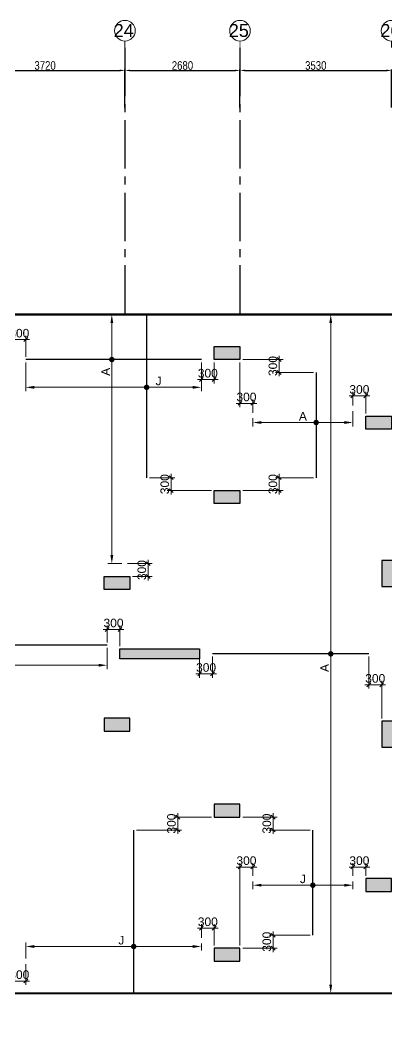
# Model space of a CAD drawing. Header units: millimetres. Extents: x 1123469 to 1752051, y -126924 to 196924.
# Drawn here: x 1605935 to 1614465, y 138316 to 162039 of the extents above; entities that cross this region are included whole.
import ezdxf
from ezdxf.enums import TextEntityAlignment as Align

# ---------------------------------------------------------------- set-up
doc = ezdxf.new("R2010")
doc.units = ezdxf.units.MM
doc.header["$LTSCALE"] = 500
doc.header["$MEASUREMENT"] = 0
doc.header["$PDMODE"] = 34
doc.linetypes.add('CONTINOUS', pattern=[0])
doc.linetypes.add('Site$0$CENTER2', pattern=[1.125, 0.75, -0.125, 0.125, -0.125])
doc.layers.get('Defpoints').update_dxf_attribs({"lineweight": 0})
for name, color, linetype in [('COL. DIM', 3, 'Continuous'), ('GRID', 7, 'Continuous'), ('GRID DIM', 7, 'Continuous'), ('reinf.', 4, 'Continuous'), ('TOWER AREA COLUMN.', 6, 'Continuous')]:
    doc.layers.add(name, color=color, linetype=linetype)
for name, color, linetype, lineweight in [('CUT OUT', 1, 'Continuous', 13), ('dim-M', 1, 'Continuous', 15), ('FOOTING', 1, 'Continuous', 15), ('GRID NO.', 7, 'Continuous', 20), ('TOWER COL HATCH', 253, 'Continuous', 20)]:
    doc.layers.add(name, color=color, linetype=linetype, lineweight=lineweight)
doc.styles.add('3mm', font='arial.ttf')
doc.styles.add('D50', font='arial.ttf', dxfattribs={"width": 0.8})
doc.dimstyles.new('INNER DIM', dxfattribs={"dimtxt": 200, "dimasz": 120, "dimexe": 25, "dimexo": 25, "dimgap": 12, "dimtad": 1, "dimdec": 0, "dimrnd": 5, "dimzin": 0, "dimdsep": 46, "dimtxsty": 'D50', "dimcen": 0.09, "dimdle": 25, "dimclrt": 6, "dimadec": 0, "dimazin": 0, "dimtfac": 1, "dimtdec": 0, "dimtofl": 0, "dimtmove": 1, "dimatfit": 3, "dimfxl": 75, "dimtolj": 1, "dimtzin": 0, "dimarcsym": 0})
doc.dimstyles.new('PARAMVEER', dxfattribs={"dimtxt": 200, "dimasz": 100, "dimexe": 0, "dimexo": 25, "dimgap": 10, "dimtad": 1, "dimdec": 0, "dimrnd": 5, "dimzin": 0, "dimdsep": 46, "dimtxsty": '3mm', "dimblk": 'OBLIQUE', "dimcen": 0.09, "dimdle": 75, "dimclrd": 1, "dimclre": 1, "dimclrt": 3, "dimadec": 0, "dimazin": 0, "dimtfac": 1, "dimtdec": 0, "dimtmove": 1, "dimatfit": 3, "dimfxl": 100, "dimtolj": 1, "dimtzin": 0, "dimlwd": 18, "dimlwe": 5, "dimarcsym": 0})

# ---------------------------------------------------------------- blocks, each defined once
blk = doc.blocks.new('GRID MARK')
at = {"layer": 'GRID NO.', "const_width": 50}
blk.add_lwpolyline([(0, -541), (0, -891)], dxfattribs=at)
at = {"layer": 'GRID NO.'}
blk.add_circle((0, 0), 541, dxfattribs=at)
at = {"layer": 'GRID NO.', "style": 'D50', "width": 0.8}
blk.add_attdef('Y1', text='', height=500, dxfattribs=at).set_placement((-33, -267), align=Align.CENTER)
blk = doc.blocks.new('*D499')
at = {"layer": 'Defpoints', "color": 0, "linetype": 'Continuous', "transparency": 16777216}
for p in [(1608370, 160874), (1604650, 159990), (1608370, 159990)]:
    blk.add_point(p, dxfattribs=at)
at = {"layer": 'GRID DIM', "color": 0, "linetype": 'Continuous', "lineweight": -2, "transparency": 16777216}
for p, q in [((1604650, 160015), (1604650, 160899)), ((1608370, 160015), (1608370, 160899))]:
    blk.add_line(p, q, dxfattribs=at)
at = {"layer": 'GRID DIM', "linetype": 'Continuous', "lineweight": -2, "transparency": 16777216}
blk.add_line((1604770, 160874), (1608250, 160874), dxfattribs=at)
at = {"layer": 'GRID DIM', "linetype": 'Continuous', "transparency": 16777216}
for points in [[(1604770, 160894), (1604770, 160854), (1604650, 160874)], [(1608250, 160894), (1608250, 160854), (1608370, 160874)]]:
    blk.add_solid(points, dxfattribs=at)
at = {"layer": 'GRID DIM', "linetype": 'Continuous', "transparency": 16777216, "insert": (1606510, 160988), "char_height": 200, "attachment_point": 5, "style": 'D50'}
blk.add_mtext('\\A1;3720', dxfattribs=at)
blk = doc.blocks.new('*D500')
at = {"layer": 'Defpoints', "color": 0, "linetype": 'Continuous', "transparency": 16777216}
for p in [(1611050, 160874), (1608370, 159990), (1611050, 159990)]:
    blk.add_point(p, dxfattribs=at)
at = {"layer": 'GRID DIM', "color": 0, "linetype": 'Continuous', "lineweight": -2, "transparency": 16777216}
for p, q in [((1608370, 160015), (1608370, 160899)), ((1611050, 160015), (1611050, 160899))]:
    blk.add_line(p, q, dxfattribs=at)
at = {"layer": 'GRID DIM', "linetype": 'Continuous', "lineweight": -2, "transparency": 16777216}
blk.add_line((1608490, 160874), (1610930, 160874), dxfattribs=at)
at = {"layer": 'GRID DIM', "linetype": 'Continuous', "transparency": 16777216}
for points in [[(1608490, 160894), (1608490, 160854), (1608370, 160874)], [(1610930, 160894), (1610930, 160854), (1611050, 160874)]]:
    blk.add_solid(points, dxfattribs=at)
at = {"layer": 'GRID DIM', "linetype": 'Continuous', "transparency": 16777216, "insert": (1609710, 160988), "char_height": 200, "attachment_point": 5, "style": 'D50'}
blk.add_mtext('\\A1;2680', dxfattribs=at)
blk = doc.blocks.new('*D501')
at = {"layer": 'Defpoints', "color": 0, "linetype": 'Continuous', "transparency": 16777216}
for p in [(1614580, 160874), (1611050, 159990), (1614580, 159990)]:
    blk.add_point(p, dxfattribs=at)
at = {"layer": 'GRID DIM', "color": 0, "linetype": 'Continuous', "lineweight": -2, "transparency": 16777216}
for p, q in [((1611050, 160015), (1611050, 160899)), ((1614580, 160015), (1614580, 160899))]:
    blk.add_line(p, q, dxfattribs=at)
at = {"layer": 'GRID DIM', "linetype": 'Continuous', "lineweight": -2, "transparency": 16777216}
blk.add_line((1611170, 160874), (1614460, 160874), dxfattribs=at)
at = {"layer": 'GRID DIM', "linetype": 'Continuous', "transparency": 16777216}
for points in [[(1611170, 160894), (1611170, 160854), (1611050, 160874)], [(1614460, 160894), (1614460, 160854), (1614580, 160874)]]:
    blk.add_solid(points, dxfattribs=at)
at = {"layer": 'GRID DIM', "linetype": 'Continuous', "transparency": 16777216, "insert": (1612815, 160988), "char_height": 200, "attachment_point": 5, "style": 'D50'}
blk.add_mtext('\\A1;3530', dxfattribs=at)
blk = doc.blocks.new('3tgra')
at = {"layer": 'TOWER COL HATCH'}
h = blk.add_hatch(color=253, dxfattribs=at)
h.dxf.hatch_style = 1
h.paths.add_polyline_path([(1395431, 91122), (1395431, 91422), (1394831, 91422), (1394831, 91122)])
h = blk.add_hatch(color=253, dxfattribs=at)
h.dxf.hatch_style = 1
h.paths.add_polyline_path([(1391901, 89502), (1391901, 89802), (1391301, 89802), (1391301, 89502)])
h = blk.add_hatch(color=253, dxfattribs=at)
h.dxf.hatch_style = 1
h.paths.add_polyline_path([(1395431, 87772), (1395431, 88072), (1394831, 88072), (1394831, 87772)])
h = blk.add_hatch(color=253, dxfattribs=at)
h.dxf.hatch_style = 1
h.paths.add_polyline_path([(1391531, 85842), (1391231, 85842), (1391231, 86442), (1391531, 86442)])
h = blk.add_hatch(color=253, dxfattribs=at)
h.dxf.hatch_style = 1
h.paths.add_polyline_path([(1397996, 85772), (1397996, 86072), (1397396, 86072), (1397396, 85772)])
h = blk.add_hatch(color=253, dxfattribs=at)
h.dxf.hatch_style = 1
h.paths.add_polyline_path([(1397626, 84387), (1395771, 84387), (1395771, 84157), (1397626, 84157)])
h = blk.add_hatch(color=253, dxfattribs=at)
h.dxf.hatch_style = 1
h.paths.add_polyline_path([(1391231, 82702), (1391531, 82702), (1391531, 82102), (1391231, 82102)])
h = blk.add_hatch(color=253, dxfattribs=at)
h.dxf.hatch_style = 1
h.paths.add_polyline_path([(1397996, 82772), (1397996, 82472), (1397396, 82472), (1397396, 82772)])
h = blk.add_hatch(color=253, dxfattribs=at)
h.dxf.hatch_style = 1
h.paths.add_polyline_path([(1395431, 80772), (1395431, 80472), (1394831, 80472), (1394831, 80772)])
h = blk.add_hatch(color=253, dxfattribs=at)
h.dxf.hatch_style = 1
h.paths.add_polyline_path([(1391901, 79042), (1391901, 78742), (1391301, 78742), (1391301, 79042)])
h = blk.add_hatch(color=253, dxfattribs=at)
h.dxf.hatch_style = 1
h.paths.add_polyline_path([(1395431, 77422), (1395431, 77122), (1394831, 77122), (1394831, 77422)])
at = {"layer": 'TOWER AREA COLUMN.', "color": 4}
for points in [[(1395431, 91122), (1395431, 91422), (1394831, 91422), (1394831, 91122)], [(1391901, 89502), (1391901, 89802), (1391301, 89802), (1391301, 89502)], [(1395431, 87772), (1395431, 88072), (1394831, 88072), (1394831, 87772)], [(1391531, 85842), (1391231, 85842), (1391231, 86442), (1391531, 86442)], [(1397996, 85772), (1397996, 86072), (1397396, 86072), (1397396, 85772)], [(1397626, 84387), (1395771, 84387), (1395771, 84157), (1397626, 84157)], [(1391231, 82702), (1391531, 82702), (1391531, 82102), (1391231, 82102)], [(1397996, 82772), (1397996, 82472), (1397396, 82472), (1397396, 82772)], [(1395431, 80772), (1395431, 80472), (1394831, 80472), (1394831, 80772)], [(1391901, 79042), (1391901, 78742), (1391301, 78742), (1391301, 79042)], [(1395431, 77422), (1395431, 77122), (1394831, 77122), (1394831, 77422)]]:
    blk.add_lwpolyline(points, close=True, dxfattribs=at)
blk = doc.blocks.new('_Oblique')
at = {"color": 0, "linetype": 'ByBlock', "lineweight": -2}
blk.add_line((-0.5, -0.5), (0.5, 0.5), dxfattribs=at)
blk = doc.blocks.new('*D1115')
at = {"layer": 'COL. DIM', "color": 1, "linetype": 'CONTINOUS', "lineweight": 5, "ltscale": 10, "transparency": 16777216}
for p, q in [((1614050, 147229), (1614050, 146485)), ((1614350, 145789), (1614350, 146665))]:
    blk.add_line(p, q, dxfattribs=at)
at = {"layer": 'COL. DIM', "color": 1, "lineweight": 18, "ltscale": 10, "transparency": 16777216}
blk.add_line((1613960, 146575), (1614440, 146575), dxfattribs=at)
at = {"layer": 'Defpoints', "color": 0, "ltscale": 10, "transparency": 16777216}
for p in [(1614050, 147294), (1614350, 146575), (1614350, 145724)]:
    blk.add_point(p, dxfattribs=at)
at = {"layer": 'COL. DIM', "color": 1, "lineweight": 18, "ltscale": 10, "transparency": 16777216, "xscale": 90, "yscale": 90, "zscale": 90, "rotation": 180}
blk.add_blockref('_Oblique', (1614050, 146575), dxfattribs=at)
at = {"layer": 'COL. DIM', "color": 1, "lineweight": 18, "ltscale": 10, "transparency": 16777216, "xscale": 90, "yscale": 90, "zscale": 90}
blk.add_blockref('_Oblique', (1614350, 146575), dxfattribs=at)
at = {"layer": 'COL. DIM', "color": 3, "ltscale": 10, "transparency": 16777216, "insert": (1614200, 146722), "char_height": 200, "attachment_point": 5, "style": '3mm'}
blk.add_mtext('\\A1;300', dxfattribs=at)
blk = doc.blocks.new('*D1116')
at = {"layer": 'COL. DIM', "color": 1, "linetype": 'CONTINOUS', "lineweight": 5, "ltscale": 10, "transparency": 16777216}
for p, q in [((1612886, 155194), (1613253, 155194)), ((1613375, 139394), (1613073, 139394))]:
    blk.add_line(p, q, dxfattribs=at)
at = {"layer": 'COL. DIM', "color": 1, "lineweight": 18, "ltscale": 10, "transparency": 16777216}
blk.add_line((1613163, 154994), (1613163, 139594), dxfattribs=at)
at = {"layer": 'COL. DIM', "color": 1, "ltscale": 10, "transparency": 16777216}
for points in [[(1613130, 154994), (1613197, 154994), (1613163, 155194)], [(1613130, 139594), (1613197, 139594), (1613163, 139394)]]:
    blk.add_solid(points, dxfattribs=at)
at = {"layer": 'Defpoints', "color": 0, "ltscale": 10, "transparency": 16777216}
for p in [(1612821, 155194), (1613163, 139394), (1613440, 139394)]:
    blk.add_point(p, dxfattribs=at)
at = {"layer": 'COL. DIM', "color": 3, "ltscale": 10, "transparency": 16777216, "insert": (1613018, 146965), "char_height": 200, "attachment_point": 5, "rotation": 90, "style": '3mm'}
blk.add_mtext('\\A1;A', dxfattribs=at)
blk = doc.blocks.new('*D1117')
at = {"layer": 'COL. DIM', "color": 1, "linetype": 'CONTINOUS', "lineweight": 5, "ltscale": 10, "transparency": 16777216}
for p, q in [((1610110, 147229), (1610110, 146739)), ((1610410, 147229), (1610410, 146739))]:
    blk.add_line(p, q, dxfattribs=at)
at = {"layer": 'COL. DIM', "color": 1, "lineweight": 18, "ltscale": 10, "transparency": 16777216}
blk.add_line((1610500, 146829), (1610020, 146829), dxfattribs=at)
at = {"layer": 'Defpoints', "color": 0, "ltscale": 10, "transparency": 16777216}
for p in [(1610110, 147294), (1610410, 147294), (1610110, 146829)]:
    blk.add_point(p, dxfattribs=at)
at = {"layer": 'COL. DIM', "color": 1, "lineweight": 18, "ltscale": 10, "transparency": 16777216, "xscale": 90, "yscale": 90, "zscale": 90, "rotation": 180}
blk.add_blockref('_Oblique', (1610110, 146829), dxfattribs=at)
at = {"layer": 'COL. DIM', "color": 1, "lineweight": 18, "ltscale": 10, "transparency": 16777216, "xscale": 90, "yscale": 90, "zscale": 90}
blk.add_blockref('_Oblique', (1610410, 146829), dxfattribs=at)
at = {"layer": 'COL. DIM', "color": 3, "ltscale": 10, "transparency": 16777216, "insert": (1610260, 146976), "char_height": 200, "attachment_point": 5, "style": '3mm'}
blk.add_mtext('\\A1;300', dxfattribs=at)
blk = doc.blocks.new('*D1118')
at = {"layer": 'COL. DIM', "color": 1, "linetype": 'CONTINOUS', "lineweight": 5, "ltscale": 10, "transparency": 16777216}
for p, q in [((1610150, 154079), (1610150, 153589)), ((1610450, 154079), (1610450, 153589))]:
    blk.add_line(p, q, dxfattribs=at)
at = {"layer": 'COL. DIM', "color": 1, "lineweight": 18, "ltscale": 10, "transparency": 16777216}
blk.add_line((1610060, 153679), (1610540, 153679), dxfattribs=at)
at = {"layer": 'Defpoints', "color": 0, "ltscale": 10, "transparency": 16777216}
for p in [(1610150, 154144), (1610450, 154144), (1610450, 153679)]:
    blk.add_point(p, dxfattribs=at)
at = {"layer": 'COL. DIM', "color": 1, "lineweight": 18, "ltscale": 10, "transparency": 16777216, "xscale": 90, "yscale": 90, "zscale": 90, "rotation": 180}
blk.add_blockref('_Oblique', (1610150, 153679), dxfattribs=at)
at = {"layer": 'COL. DIM', "color": 1, "lineweight": 18, "ltscale": 10, "transparency": 16777216, "xscale": 90, "yscale": 90, "zscale": 90}
blk.add_blockref('_Oblique', (1610450, 153679), dxfattribs=at)
at = {"layer": 'COL. DIM', "color": 3, "ltscale": 10, "transparency": 16777216, "insert": (1610300, 153826), "char_height": 200, "attachment_point": 5, "style": '3mm'}
blk.add_mtext('\\A1;300', dxfattribs=at)
blk = doc.blocks.new('*D1119')
at = {"layer": 'COL. DIM', "color": 1, "linetype": 'CONTINOUS', "lineweight": 5, "ltscale": 10, "transparency": 16777216}
for p, q in [((1608056, 155194), (1608155, 155194)), ((1608300, 149394), (1607975, 149394))]:
    blk.add_line(p, q, dxfattribs=at)
at = {"layer": 'COL. DIM', "color": 1, "lineweight": 18, "ltscale": 10, "transparency": 16777216}
blk.add_line((1608065, 154994), (1608065, 149594), dxfattribs=at)
at = {"layer": 'COL. DIM', "color": 1, "ltscale": 10, "transparency": 16777216}
for points in [[(1608032, 154994), (1608098, 154994), (1608065, 155194)], [(1608032, 149594), (1608098, 149594), (1608065, 149394)]]:
    blk.add_solid(points, dxfattribs=at)
at = {"layer": 'Defpoints', "color": 0, "ltscale": 10, "transparency": 16777216}
for p in [(1607991, 155194), (1608065, 149394), (1608365, 149394)]:
    blk.add_point(p, dxfattribs=at)
at = {"layer": 'COL. DIM', "color": 3, "ltscale": 10, "transparency": 16777216, "insert": (1607920, 153859), "char_height": 200, "attachment_point": 5, "rotation": 90, "style": '3mm'}
blk.add_mtext('\\A1;A', dxfattribs=at)
blk = doc.blocks.new('*D1120')
at = {"layer": 'COL. DIM', "color": 1, "linetype": 'CONTINOUS', "lineweight": 5, "ltscale": 10, "transparency": 16777216}
for p, q in [((1605760, 154209), (1605760, 154699)), ((1606060, 154209), (1606060, 154699))]:
    blk.add_line(p, q, dxfattribs=at)
at = {"layer": 'COL. DIM', "color": 1, "lineweight": 18, "ltscale": 10, "transparency": 16777216}
blk.add_line((1606150, 154609), (1605670, 154609), dxfattribs=at)
at = {"layer": 'Defpoints', "color": 0, "ltscale": 10, "transparency": 16777216}
for p in [(1605760, 154609), (1605760, 154144), (1606060, 154144)]:
    blk.add_point(p, dxfattribs=at)
at = {"layer": 'COL. DIM', "color": 1, "lineweight": 18, "ltscale": 10, "transparency": 16777216, "xscale": 90, "yscale": 90, "zscale": 90, "rotation": 180}
blk.add_blockref('_Oblique', (1605760, 154609), dxfattribs=at)
at = {"layer": 'COL. DIM', "color": 1, "lineweight": 18, "ltscale": 10, "transparency": 16777216, "xscale": 90, "yscale": 90, "zscale": 90}
blk.add_blockref('_Oblique', (1606060, 154609), dxfattribs=at)
at = {"layer": 'COL. DIM', "color": 3, "ltscale": 10, "transparency": 16777216, "insert": (1605910, 154757), "char_height": 200, "attachment_point": 5, "style": '3mm'}
blk.add_mtext('\\A1;300', dxfattribs=at)
blk = doc.blocks.new('*D1121')
at = {"layer": 'COL. DIM', "color": 1, "lineweight": 18, "ltscale": 10, "transparency": 16777216}
blk.add_line((1608912, 149004), (1608912, 149484), dxfattribs=at)
at = {"layer": 'COL. DIM', "color": 1, "linetype": 'CONTINOUS', "lineweight": 5, "ltscale": 10, "transparency": 16777216}
for p, q in [((1608430, 149394), (1609002, 149394)), ((1608550, 149094), (1609002, 149094))]:
    blk.add_line(p, q, dxfattribs=at)
at = {"layer": 'Defpoints', "color": 0, "ltscale": 10, "transparency": 16777216}
for p in [(1608365, 149394), (1608912, 149394), (1608485, 149094)]:
    blk.add_point(p, dxfattribs=at)
at = {"layer": 'COL. DIM', "color": 1, "lineweight": 18, "ltscale": 10, "transparency": 16777216, "xscale": 90, "yscale": 90, "zscale": 90}
for p, rotation in [((1608912, 149394), 90), ((1608912, 149094), 270)]:
    blk.add_blockref('_Oblique', p, dxfattribs=dict(at, rotation=rotation))
at = {"layer": 'COL. DIM', "color": 3, "ltscale": 10, "transparency": 16777216, "insert": (1608764, 149244), "char_height": 200, "attachment_point": 5, "rotation": 90, "style": '3mm'}
blk.add_mtext('\\A1;300', dxfattribs=at)
blk = doc.blocks.new('*D1122')
at = {"layer": 'COL. DIM', "color": 1, "lineweight": 18, "ltscale": 10, "transparency": 16777216}
blk.add_line((1607865, 147863), (1608345, 147863), dxfattribs=at)
at = {"layer": 'COL. DIM', "color": 1, "linetype": 'CONTINOUS', "lineweight": 5, "ltscale": 10, "transparency": 16777216}
for p, q in [((1607955, 147562), (1607955, 147953)), ((1608255, 147474), (1608255, 147953))]:
    blk.add_line(p, q, dxfattribs=at)
at = {"layer": 'Defpoints', "color": 0, "ltscale": 10, "transparency": 16777216}
for p in [(1608255, 147863), (1607955, 147497), (1608255, 147409)]:
    blk.add_point(p, dxfattribs=at)
at = {"layer": 'COL. DIM', "color": 1, "lineweight": 18, "ltscale": 10, "transparency": 16777216, "xscale": 90, "yscale": 90, "zscale": 90, "rotation": 180}
blk.add_blockref('_Oblique', (1607955, 147863), dxfattribs=at)
at = {"layer": 'COL. DIM', "color": 1, "lineweight": 18, "ltscale": 10, "transparency": 16777216, "xscale": 90, "yscale": 90, "zscale": 90}
blk.add_blockref('_Oblique', (1608255, 147863), dxfattribs=at)
at = {"layer": 'COL. DIM', "color": 3, "ltscale": 10, "transparency": 16777216, "insert": (1608105, 148011), "char_height": 200, "attachment_point": 5, "style": '3mm'}
blk.add_mtext('\\A1;300', dxfattribs=at)
blk = doc.blocks.new('*D1127')
at = {"layer": 'COL. DIM', "color": 1, "linetype": 'CONTINOUS', "lineweight": 5, "ltscale": 10, "transparency": 16777216}
for p, q in [((1610150, 140686), (1610150, 140999)), ((1610450, 140509), (1610450, 140999))]:
    blk.add_line(p, q, dxfattribs=at)
at = {"layer": 'COL. DIM', "color": 1, "lineweight": 18, "ltscale": 10, "transparency": 16777216}
blk.add_line((1610060, 140909), (1610540, 140909), dxfattribs=at)
at = {"layer": 'Defpoints', "color": 0, "ltscale": 10, "transparency": 16777216}
for p in [(1610450, 140909), (1610150, 140621), (1610450, 140444)]:
    blk.add_point(p, dxfattribs=at)
at = {"layer": 'COL. DIM', "color": 1, "lineweight": 18, "ltscale": 10, "transparency": 16777216, "xscale": 90, "yscale": 90, "zscale": 90, "rotation": 180}
blk.add_blockref('_Oblique', (1610150, 140909), dxfattribs=at)
at = {"layer": 'COL. DIM', "color": 1, "lineweight": 18, "ltscale": 10, "transparency": 16777216, "xscale": 90, "yscale": 90, "zscale": 90}
blk.add_blockref('_Oblique', (1610450, 140909), dxfattribs=at)
at = {"layer": 'COL. DIM', "color": 3, "ltscale": 10, "transparency": 16777216, "insert": (1610300, 141057), "char_height": 200, "attachment_point": 5, "style": '3mm'}
blk.add_mtext('\\A1;300', dxfattribs=at)
blk = doc.blocks.new('*D1128')
at = {"layer": 'COL. DIM', "color": 1, "linetype": 'CONTINOUS', "lineweight": 5, "ltscale": 10, "transparency": 16777216}
for p, q in [((1605760, 140079), (1605760, 139589)), ((1606060, 140072), (1606060, 139589))]:
    blk.add_line(p, q, dxfattribs=at)
at = {"layer": 'COL. DIM', "color": 1, "lineweight": 18, "ltscale": 10, "transparency": 16777216}
blk.add_line((1606150, 139679), (1605670, 139679), dxfattribs=at)
at = {"layer": 'Defpoints', "color": 0, "ltscale": 10, "transparency": 16777216}
for p in [(1605760, 140144), (1606060, 140137), (1605760, 139679)]:
    blk.add_point(p, dxfattribs=at)
at = {"layer": 'COL. DIM', "color": 1, "lineweight": 18, "ltscale": 10, "transparency": 16777216, "xscale": 90, "yscale": 90, "zscale": 90, "rotation": 180}
blk.add_blockref('_Oblique', (1605760, 139679), dxfattribs=at)
at = {"layer": 'COL. DIM', "color": 1, "lineweight": 18, "ltscale": 10, "transparency": 16777216, "xscale": 90, "yscale": 90, "zscale": 90}
blk.add_blockref('_Oblique', (1606060, 139679), dxfattribs=at)
at = {"layer": 'COL. DIM', "color": 3, "ltscale": 10, "transparency": 16777216, "insert": (1605910, 139826), "char_height": 200, "attachment_point": 5, "style": '3mm'}
blk.add_mtext('\\A1;300', dxfattribs=at)
blk = doc.blocks.new('*D1191')
at = {"layer": 'COL. DIM', "color": 1, "linetype": 'CONTINOUS', "lineweight": 5, "ltscale": 10, "transparency": 16777216}
for p, q in [((1606060, 154079), (1606060, 153408)), ((1610150, 153769), (1610150, 153408))]:
    blk.add_line(p, q, dxfattribs=at)
at = {"layer": 'COL. DIM', "color": 1, "lineweight": 18, "ltscale": 10, "transparency": 16777216}
blk.add_line((1609950, 153498), (1606260, 153498), dxfattribs=at)
at = {"layer": 'COL. DIM', "color": 1, "ltscale": 10, "transparency": 16777216}
for points in [[(1606260, 153531), (1606260, 153465), (1606060, 153498)], [(1609950, 153531), (1609950, 153465), (1610150, 153498)]]:
    blk.add_solid(points, dxfattribs=at)
at = {"layer": 'Defpoints', "color": 0, "ltscale": 10, "transparency": 16777216}
for p in [(1606060, 154144), (1610150, 153834), (1606060, 153498)]:
    blk.add_point(p, dxfattribs=at)
at = {"layer": 'COL. DIM', "color": 3, "ltscale": 10, "transparency": 16777216, "insert": (1609153, 153645), "char_height": 200, "attachment_point": 5, "style": '3mm'}
blk.add_mtext('\\A1;J', dxfattribs=at)
blk = doc.blocks.new('*D1192')
at = {"layer": 'COL. DIM', "color": 1, "linetype": 'CONTINOUS', "lineweight": 5, "ltscale": 10, "transparency": 16777216}
for p, q in [((1606060, 140202), (1606060, 140573)), ((1610150, 140556), (1610150, 140393))]:
    blk.add_line(p, q, dxfattribs=at)
at = {"layer": 'COL. DIM', "color": 1, "lineweight": 18, "ltscale": 10, "transparency": 16777216}
blk.add_line((1609950, 140483), (1606260, 140483), dxfattribs=at)
at = {"layer": 'COL. DIM', "color": 1, "ltscale": 10, "transparency": 16777216}
for points in [[(1606260, 140516), (1606260, 140449), (1606060, 140483)], [(1609950, 140516), (1609950, 140449), (1610150, 140483)]]:
    blk.add_solid(points, dxfattribs=at)
at = {"layer": 'Defpoints', "color": 0, "ltscale": 10, "transparency": 16777216}
for p in [(1606060, 140483), (1610150, 140621), (1606060, 140137)]:
    blk.add_point(p, dxfattribs=at)
at = {"layer": 'COL. DIM', "color": 3, "ltscale": 10, "transparency": 16777216, "insert": (1608285, 140629), "char_height": 200, "attachment_point": 5, "style": '3mm'}
blk.add_mtext('\\A1;J', dxfattribs=at)
blk = doc.blocks.new('*D1201')
at = {"layer": 'COL. DIM', "color": 1, "linetype": 'CONTINOUS', "lineweight": 5, "ltscale": 10, "transparency": 16777216}
for p, q in [((1602425, 147432), (1602425, 146940)), ((1607955, 147432), (1607955, 146940))]:
    blk.add_line(p, q, dxfattribs=at)
at = {"layer": 'COL. DIM', "color": 1, "lineweight": 18, "ltscale": 10, "transparency": 16777216}
blk.add_line((1607755, 147030), (1602625, 147030), dxfattribs=at)
at = {"layer": 'COL. DIM', "color": 1, "ltscale": 10, "transparency": 16777216}
for points in [[(1602625, 147063), (1602625, 146996), (1602425, 147030)], [(1607755, 147063), (1607755, 146996), (1607955, 147030)]]:
    blk.add_solid(points, dxfattribs=at)
at = {"layer": 'Defpoints', "color": 0, "ltscale": 10, "transparency": 16777216}
for p in [(1602425, 147497), (1607955, 147497), (1602425, 147030)]:
    blk.add_point(p, dxfattribs=at)
at = {"layer": 'COL. DIM', "color": 3, "ltscale": 10, "transparency": 16777216, "insert": (1605552, 147176), "char_height": 200, "attachment_point": 5, "style": '3mm'}
blk.add_mtext('\\A1;J', dxfattribs=at)
blk = doc.blocks.new('*D1224')
at = {"layer": 'COL. DIM', "color": 1, "linetype": 'CONTINOUS', "lineweight": 5, "ltscale": 10, "transparency": 16777216}
for p, q in [((1608941, 151394), (1609536, 151394)), ((1610385, 151094), (1609356, 151094))]:
    blk.add_line(p, q, dxfattribs=at)
at = {"layer": 'COL. DIM', "color": 1, "lineweight": 18, "ltscale": 10, "transparency": 16777216}
blk.add_line((1609446, 151004), (1609446, 151484), dxfattribs=at)
at = {"layer": 'Defpoints', "color": 0, "ltscale": 10, "transparency": 16777216}
for p in [(1608876, 151394), (1609446, 151394), (1610450, 151094)]:
    blk.add_point(p, dxfattribs=at)
at = {"layer": 'COL. DIM', "color": 1, "lineweight": 18, "ltscale": 10, "transparency": 16777216, "xscale": 90, "yscale": 90, "zscale": 90}
for p, rotation in [((1609446, 151394), 90), ((1609446, 151094), 270)]:
    blk.add_blockref('_Oblique', p, dxfattribs=dict(at, rotation=rotation))
at = {"layer": 'COL. DIM', "color": 3, "ltscale": 10, "transparency": 16777216, "insert": (1609299, 151244), "char_height": 200, "attachment_point": 5, "rotation": 90, "style": '3mm'}
blk.add_mtext('\\A1;300', dxfattribs=at)
blk = doc.blocks.new('*D1225')
at = {"layer": 'COL. DIM', "color": 1, "lineweight": 18, "ltscale": 10, "transparency": 16777216}
blk.add_line((1609601, 143584), (1609601, 143104), dxfattribs=at)
at = {"layer": 'COL. DIM', "color": 1, "linetype": 'CONTINOUS', "lineweight": 5, "ltscale": 10, "transparency": 16777216}
for p, q in [((1610385, 143494), (1609511, 143494)), ((1608640, 143194), (1609691, 143194))]:
    blk.add_line(p, q, dxfattribs=at)
at = {"layer": 'Defpoints', "color": 0, "ltscale": 10, "transparency": 16777216}
for p in [(1610450, 143494), (1608575, 143194), (1609601, 143194)]:
    blk.add_point(p, dxfattribs=at)
at = {"layer": 'COL. DIM', "color": 1, "lineweight": 18, "ltscale": 10, "transparency": 16777216, "xscale": 90, "yscale": 90, "zscale": 90}
for p, rotation in [((1609601, 143494), 90), ((1609601, 143194), 270)]:
    blk.add_blockref('_Oblique', p, dxfattribs=dict(at, rotation=rotation))
at = {"layer": 'COL. DIM', "color": 3, "ltscale": 10, "transparency": 16777216, "insert": (1609454, 143344), "char_height": 200, "attachment_point": 5, "rotation": 90, "style": '3mm'}
blk.add_mtext('\\A1;300', dxfattribs=at)
blk = doc.blocks.new('*D1242')
at = {"layer": 'COL. DIM', "color": 1, "lineweight": 18, "ltscale": 10, "transparency": 16777216}
blk.add_line((1611964, 154234), (1611964, 153754), dxfattribs=at)
at = {"layer": 'COL. DIM', "color": 1, "linetype": 'CONTINOUS', "lineweight": 5, "ltscale": 10, "transparency": 16777216}
for p, q in [((1611115, 154144), (1612054, 154144)), ((1612759, 153844), (1611874, 153844))]:
    blk.add_line(p, q, dxfattribs=at)
at = {"layer": 'Defpoints', "color": 0, "ltscale": 10, "transparency": 16777216}
for p in [(1611050, 154144), (1611964, 153844), (1612824, 153844)]:
    blk.add_point(p, dxfattribs=at)
at = {"layer": 'COL. DIM', "color": 1, "lineweight": 18, "ltscale": 10, "transparency": 16777216, "xscale": 90, "yscale": 90, "zscale": 90}
for p, rotation in [((1611964, 154144), 90), ((1611964, 153844), 270)]:
    blk.add_blockref('_Oblique', p, dxfattribs=dict(at, rotation=rotation))
at = {"layer": 'COL. DIM', "color": 3, "ltscale": 10, "transparency": 16777216, "insert": (1611817, 153994), "char_height": 200, "attachment_point": 5, "rotation": 90, "style": '3mm'}
blk.add_mtext('\\A1;300', dxfattribs=at)
blk = doc.blocks.new('*D1245')
at = {"layer": 'COL. DIM', "color": 1, "linetype": 'CONTINOUS', "lineweight": 5, "ltscale": 10, "transparency": 16777216}
for p, q in [((1612759, 151394), (1611874, 151394)), ((1611115, 151094), (1612054, 151094))]:
    blk.add_line(p, q, dxfattribs=at)
at = {"layer": 'COL. DIM', "color": 1, "lineweight": 18, "ltscale": 10, "transparency": 16777216}
blk.add_line((1611964, 151004), (1611964, 151484), dxfattribs=at)
at = {"layer": 'Defpoints', "color": 0, "ltscale": 10, "transparency": 16777216}
for p in [(1611964, 151394), (1612824, 151394), (1611050, 151094)]:
    blk.add_point(p, dxfattribs=at)
at = {"layer": 'COL. DIM', "color": 1, "lineweight": 18, "ltscale": 10, "transparency": 16777216, "xscale": 90, "yscale": 90, "zscale": 90}
for p, rotation in [((1611964, 151394), 90), ((1611964, 151094), 270)]:
    blk.add_blockref('_Oblique', p, dxfattribs=dict(at, rotation=rotation))
at = {"layer": 'COL. DIM', "color": 3, "ltscale": 10, "transparency": 16777216, "insert": (1611817, 151244), "char_height": 200, "attachment_point": 5, "rotation": 90, "style": '3mm'}
blk.add_mtext('\\A1;300', dxfattribs=at)
blk = doc.blocks.new('*D1246')
at = {"layer": 'COL. DIM', "color": 1, "linetype": 'CONTINOUS', "lineweight": 5, "ltscale": 10, "transparency": 16777216}
for p, q in [((1611050, 154079), (1611050, 153035)), ((1611350, 152907), (1611350, 153215))]:
    blk.add_line(p, q, dxfattribs=at)
at = {"layer": 'COL. DIM', "color": 1, "lineweight": 18, "ltscale": 10, "transparency": 16777216}
blk.add_line((1610960, 153125), (1611440, 153125), dxfattribs=at)
at = {"layer": 'Defpoints', "color": 0, "ltscale": 10, "transparency": 16777216}
for p in [(1611050, 154144), (1611350, 153125), (1611350, 152842)]:
    blk.add_point(p, dxfattribs=at)
at = {"layer": 'COL. DIM', "color": 1, "lineweight": 18, "ltscale": 10, "transparency": 16777216, "xscale": 90, "yscale": 90, "zscale": 90, "rotation": 180}
blk.add_blockref('_Oblique', (1611050, 153125), dxfattribs=at)
at = {"layer": 'COL. DIM', "color": 1, "lineweight": 18, "ltscale": 10, "transparency": 16777216, "xscale": 90, "yscale": 90, "zscale": 90}
blk.add_blockref('_Oblique', (1611350, 153125), dxfattribs=at)
at = {"layer": 'COL. DIM', "color": 3, "ltscale": 10, "transparency": 16777216, "insert": (1611200, 153272), "char_height": 200, "attachment_point": 5, "style": '3mm'}
blk.add_mtext('\\A1;300', dxfattribs=at)
blk = doc.blocks.new('*D1244')
at = {"layer": 'COL. DIM', "color": 1, "linetype": 'CONTINOUS', "lineweight": 5, "ltscale": 10, "transparency": 16777216}
for p, q in [((1613680, 152947), (1613680, 152589)), ((1611350, 152777), (1611350, 152589))]:
    blk.add_line(p, q, dxfattribs=at)
at = {"layer": 'COL. DIM', "color": 1, "lineweight": 18, "ltscale": 10, "transparency": 16777216}
blk.add_line((1613480, 152679), (1611550, 152679), dxfattribs=at)
at = {"layer": 'COL. DIM', "color": 1, "ltscale": 10, "transparency": 16777216}
for points in [[(1611550, 152713), (1611550, 152646), (1611350, 152679)], [(1613480, 152713), (1613480, 152646), (1613680, 152679)]]:
    blk.add_solid(points, dxfattribs=at)
at = {"layer": 'Defpoints', "color": 0, "ltscale": 10, "transparency": 16777216}
for p in [(1611350, 152842), (1613680, 153012), (1611350, 152679)]:
    blk.add_point(p, dxfattribs=at)
at = {"layer": 'COL. DIM', "color": 3, "ltscale": 10, "transparency": 16777216, "insert": (1612515, 152824), "char_height": 200, "attachment_point": 5, "style": '3mm'}
blk.add_mtext('\\A1;A', dxfattribs=at)
blk = doc.blocks.new('*D1247')
at = {"layer": 'COL. DIM', "color": 1, "linetype": 'CONTINOUS', "lineweight": 5, "ltscale": 10, "transparency": 16777216}
for p, q in [((1612682, 140744), (1611732, 140744)), ((1611115, 140444), (1611912, 140444))]:
    blk.add_line(p, q, dxfattribs=at)
at = {"layer": 'COL. DIM', "color": 1, "lineweight": 18, "ltscale": 10, "transparency": 16777216}
blk.add_line((1611822, 140354), (1611822, 140834), dxfattribs=at)
at = {"layer": 'Defpoints', "color": 0, "ltscale": 10, "transparency": 16777216}
for p in [(1611822, 140744), (1612747, 140744), (1611050, 140444)]:
    blk.add_point(p, dxfattribs=at)
at = {"layer": 'COL. DIM', "color": 1, "lineweight": 18, "ltscale": 10, "transparency": 16777216, "xscale": 90, "yscale": 90, "zscale": 90}
for p, rotation in [((1611822, 140744), 90), ((1611822, 140444), 270)]:
    blk.add_blockref('_Oblique', p, dxfattribs=dict(at, rotation=rotation))
at = {"layer": 'COL. DIM', "color": 3, "ltscale": 10, "transparency": 16777216, "insert": (1611675, 140594), "char_height": 200, "attachment_point": 5, "rotation": 90, "style": '3mm'}
blk.add_mtext('\\A1;300', dxfattribs=at)
blk = doc.blocks.new('*D1248')
at = {"layer": 'COL. DIM', "color": 1, "lineweight": 18, "ltscale": 10, "transparency": 16777216}
blk.add_line((1611822, 143584), (1611822, 143104), dxfattribs=at)
at = {"layer": 'COL. DIM', "color": 1, "linetype": 'CONTINOUS', "lineweight": 5, "ltscale": 10, "transparency": 16777216}
for p, q in [((1611115, 143494), (1611912, 143494)), ((1612682, 143194), (1611732, 143194))]:
    blk.add_line(p, q, dxfattribs=at)
at = {"layer": 'Defpoints', "color": 0, "ltscale": 10, "transparency": 16777216}
for p in [(1611050, 143494), (1611822, 143194), (1612747, 143194)]:
    blk.add_point(p, dxfattribs=at)
at = {"layer": 'COL. DIM', "color": 1, "lineweight": 18, "ltscale": 10, "transparency": 16777216, "xscale": 90, "yscale": 90, "zscale": 90}
for p, rotation in [((1611822, 143494), 90), ((1611822, 143194), 270)]:
    blk.add_blockref('_Oblique', p, dxfattribs=dict(at, rotation=rotation))
at = {"layer": 'COL. DIM', "color": 3, "ltscale": 10, "transparency": 16777216, "insert": (1611675, 143344), "char_height": 200, "attachment_point": 5, "rotation": 90, "style": '3mm'}
blk.add_mtext('\\A1;300', dxfattribs=at)
blk = doc.blocks.new('*D1249')
at = {"layer": 'COL. DIM', "color": 1, "linetype": 'CONTINOUS', "lineweight": 5, "ltscale": 10, "transparency": 16777216}
for p, q in [((1613680, 142129), (1613680, 142423)), ((1613980, 142129), (1613980, 142423))]:
    blk.add_line(p, q, dxfattribs=at)
at = {"layer": 'COL. DIM', "color": 1, "lineweight": 18, "ltscale": 10, "transparency": 16777216}
blk.add_line((1614070, 142333), (1613590, 142333), dxfattribs=at)
at = {"layer": 'Defpoints', "color": 0, "ltscale": 10, "transparency": 16777216}
for p in [(1613680, 142333), (1613680, 142064), (1613980, 142064)]:
    blk.add_point(p, dxfattribs=at)
at = {"layer": 'COL. DIM', "color": 1, "lineweight": 18, "ltscale": 10, "transparency": 16777216, "xscale": 90, "yscale": 90, "zscale": 90, "rotation": 180}
blk.add_blockref('_Oblique', (1613680, 142333), dxfattribs=at)
at = {"layer": 'COL. DIM', "color": 1, "lineweight": 18, "ltscale": 10, "transparency": 16777216, "xscale": 90, "yscale": 90, "zscale": 90}
blk.add_blockref('_Oblique', (1613980, 142333), dxfattribs=at)
at = {"layer": 'COL. DIM', "color": 3, "ltscale": 10, "transparency": 16777216, "insert": (1613830, 142480), "char_height": 200, "attachment_point": 5, "style": '3mm'}
blk.add_mtext('\\A1;300', dxfattribs=at)
blk = doc.blocks.new('*D1250')
at = {"layer": 'COL. DIM', "color": 1, "linetype": 'CONTINOUS', "lineweight": 5, "ltscale": 10, "transparency": 16777216}
for p, q in [((1611050, 140509), (1611050, 142423)), ((1611350, 142129), (1611350, 142423))]:
    blk.add_line(p, q, dxfattribs=at)
at = {"layer": 'COL. DIM', "color": 1, "lineweight": 18, "ltscale": 10, "transparency": 16777216}
blk.add_line((1610960, 142333), (1611440, 142333), dxfattribs=at)
at = {"layer": 'Defpoints', "color": 0, "ltscale": 10, "transparency": 16777216}
for p in [(1611350, 142333), (1611350, 142064), (1611050, 140444)]:
    blk.add_point(p, dxfattribs=at)
at = {"layer": 'COL. DIM', "color": 1, "lineweight": 18, "ltscale": 10, "transparency": 16777216, "xscale": 90, "yscale": 90, "zscale": 90, "rotation": 180}
blk.add_blockref('_Oblique', (1611050, 142333), dxfattribs=at)
at = {"layer": 'COL. DIM', "color": 1, "lineweight": 18, "ltscale": 10, "transparency": 16777216, "xscale": 90, "yscale": 90, "zscale": 90}
blk.add_blockref('_Oblique', (1611350, 142333), dxfattribs=at)
at = {"layer": 'COL. DIM', "color": 3, "ltscale": 10, "transparency": 16777216, "insert": (1611200, 142480), "char_height": 200, "attachment_point": 5, "style": '3mm'}
blk.add_mtext('\\A1;300', dxfattribs=at)
blk = doc.blocks.new('*D1251')
at = {"layer": 'COL. DIM', "color": 1, "linetype": 'CONTINOUS', "lineweight": 5, "ltscale": 10, "transparency": 16777216}
for p, q in [((1611350, 141999), (1611350, 141819)), ((1613680, 141999), (1613680, 141819))]:
    blk.add_line(p, q, dxfattribs=at)
at = {"layer": 'COL. DIM', "color": 1, "lineweight": 18, "ltscale": 10, "transparency": 16777216}
blk.add_line((1613480, 141909), (1611550, 141909), dxfattribs=at)
at = {"layer": 'COL. DIM', "color": 1, "ltscale": 10, "transparency": 16777216}
for points in [[(1611550, 141942), (1611550, 141876), (1611350, 141909)], [(1613480, 141942), (1613480, 141876), (1613680, 141909)]]:
    blk.add_solid(points, dxfattribs=at)
at = {"layer": 'Defpoints', "color": 0, "ltscale": 10, "transparency": 16777216}
for p in [(1611350, 142064), (1611350, 141909), (1613680, 142064)]:
    blk.add_point(p, dxfattribs=at)
at = {"layer": 'COL. DIM', "color": 3, "ltscale": 10, "transparency": 16777216, "insert": (1612515, 142056), "char_height": 200, "attachment_point": 5, "style": '3mm'}
blk.add_mtext('\\A1;J', dxfattribs=at)
blk = doc.blocks.new('*D1220')
at = {"layer": 'COL. DIM', "color": 1, "lineweight": 18, "ltscale": 10, "transparency": 16777216}
blk.add_line((1614070, 153300), (1613590, 153300), dxfattribs=at)
at = {"layer": 'COL. DIM', "color": 1, "linetype": 'CONTINOUS', "lineweight": 5, "ltscale": 10, "transparency": 16777216}
for p, q in [((1613680, 153077), (1613680, 153390)), ((1613980, 152889), (1613980, 153390))]:
    blk.add_line(p, q, dxfattribs=at)
at = {"layer": 'Defpoints', "color": 0, "ltscale": 10, "transparency": 16777216}
for p in [(1613680, 153300), (1613680, 153012), (1613980, 152824)]:
    blk.add_point(p, dxfattribs=at)
at = {"layer": 'COL. DIM', "color": 1, "lineweight": 18, "ltscale": 10, "transparency": 16777216, "xscale": 90, "yscale": 90, "zscale": 90, "rotation": 180}
blk.add_blockref('_Oblique', (1613680, 153300), dxfattribs=at)
at = {"layer": 'COL. DIM', "color": 1, "lineweight": 18, "ltscale": 10, "transparency": 16777216, "xscale": 90, "yscale": 90, "zscale": 90}
blk.add_blockref('_Oblique', (1613980, 153300), dxfattribs=at)
at = {"layer": 'COL. DIM', "color": 3, "ltscale": 10, "transparency": 16777216, "insert": (1613830, 153447), "char_height": 200, "attachment_point": 5, "style": '3mm'}
blk.add_mtext('\\A1;300', dxfattribs=at)

msp = doc.modelspace()

# ---------------------------------------------------------------- linework, layer by layer
at = {"layer": 'dim-M', "color": 4, "ltscale": 10, "const_width": 63.8}
for points in [[(1608096.7, 154144.2, -1), (1608033, 154144.2, -1)], [(1608907.5, 153498.1, -1), (1608843.7, 153498.1, -1)], [(1612855.9, 152679.5, -1), (1612792.1, 152679.5, -1)], [(1613195.2, 147294.2, -1), (1613131.4, 147294.2, -1)], [(1612778.5, 141909, 1), (1612714.8, 141909, 1)], [(1608606.5, 140482.6, 1), (1608542.8, 140482.6, 1)]]:
    msp.add_lwpolyline(points, format="xyb", close=True, dxfattribs=at)
at = {"layer": 'FOOTING', "color": 3, "ltscale": 10, "const_width": 50}
msp.add_lwpolyline([(1615100, 139394.2), (1588920, 139394.2), (1588920, 126979.3), (1580365, 126979.3), (1580365, 126464.3), (1571585, 126464.3), (1571585, 126979.3), (1563030, 126979.3), (1563030, 148629.4), (1574119.9, 148629.4), (1574119.9, 158914.1), (1582994.9, 158914.1), (1582994.9, 157414.1), (1586944.9, 157414.1), (1586944.9, 156599.2), (1588640, 156599.2), (1588640, 155194.2), (1615380, 155194.2)], dxfattribs=at)
at = {"layer": 'GRID', "color": 16, "linetype": 'Site$0$CENTER2', "ltscale": 3}
for points in [[(1608370, 161403.6), (1608370, 155194.2)], [(1611050, 161403.6), (1611050, 155194.2)]]:
    msp.add_lwpolyline(points, dxfattribs=at)
at = {"layer": 'reinf.', "color": 4, "ltscale": 1.4}
for p, q in [((1608875.6, 155194.2), (1608875.6, 151394.2)), ((1610150, 154144.2), (1606060, 154144.2)), ((1612824, 153844.2), (1612824, 151394.2)), ((1607955, 147496.6), (1602425, 147496.6)), ((1614050, 147294.2), (1610410, 147294.2)), ((1608574.7, 139394.2), (1608574.7, 143194.2)), ((1612746.7, 140744.2), (1612746.7, 143194.2))]:
    msp.add_line(p, q, dxfattribs=at)

# ---------------------------------------------------------------- block references
at = {"layer": 'CUT OUT', "color": 4, "xscale": -1}
msp.add_blockref('3tgra', (3005880.6, 63022.5), dxfattribs=at)
at = {"layer": 'GRID NO.'}
ref = msp.add_blockref('GRID MARK', (1608370, 161798.9), dxfattribs=dict(at, xscale=-0.4435200000032785, yscale=0.4435200000032785, zscale=0.4435200000032785))
ref.add_attrib('Y1', '24', dxfattribs={"height": 300, "style": 'D50'}).set_placement((1608341.7, 161653.4), align=Align.CENTER)
ref = msp.add_blockref('GRID MARK', (1611050, 161798.9), dxfattribs=dict(at, xscale=-0.4435200000032785, yscale=0.4435200000032785, zscale=0.4435200000032785))
ref.add_attrib('Y1', '25', dxfattribs={"height": 300, "style": 'D50'}).set_placement((1611022.3, 161653.4), align=Align.CENTER)
ref = msp.add_blockref('GRID MARK', (1614580, 161798.9), dxfattribs=dict(at, xscale=-0.4435200000032785, yscale=0.4435200000032785, zscale=0.4435200000032785))
ref.add_attrib('Y1', '26', dxfattribs={"height": 300, "style": 'D50'}).set_placement((1614552.5, 161653.4), align=Align.CENTER)

# ---------------------------------------------------------------- dimensions: what is measured, and where the dimension line sits
at = {"layer": 'COL. DIM', "color": 6, "ltscale": 10}
for base, p1, p2, angle, text, picture, middle in [((1608064.9, 149394.2), (1607991.1, 155194.2), (1608364.9, 149394.2), 90, 'A', '*D1119', (1608064.9, 153858.9)), ((1613163.3, 139394.2), (1612821.1, 155194.2), (1613440.2, 139394.2), 90, 'A', '*D1116', (1613163.3, 146964.8)), ((1606060, 153498.1), (1610150, 153834), (1606060, 154144.2), 180, 'J', '*D1191', (1609152.6, 153498.1)), ((1611350, 152679.5), (1613680, 153012.4), (1611350, 152842.1), 180, 'A', '*D1244', (1612515, 152679.5)), ((1602425, 147029.6), (1607955, 147496.6), (1602425, 147496.6), 180, 'J', '*D1201', (1605552, 147029.6)), ((1611350, 141909), (1613680, 142064.2), (1611350, 142063.6), 180, 'J', '*D1251', (1612515, 141909)), ((1606060, 140482.6), (1610150, 140621.1), (1606060, 140136.7), 180, 'J', '*D1192', (1608285, 140482.6))]:
    dim = msp.add_linear_dim(base=base, p1=p1, p2=p2, angle=angle, text=text, dimstyle='PARAMVEER', override={"dimasz": 200, "dimexe": 90, "dimexo": 65, "dimgap": 45, "dimpost": '\\X', "dimsah": 1, "dimdle": 90, "dimfxl": 0.18, "dimarcsym": 1}, dxfattribs=at)
    dim.commit()
    dim.dimension.update_dxf_attribs({"geometry": picture, "text_midpoint": middle, "dimtype": 160})
for base, p1, p2, angle, picture, middle in [((1605760, 154609.5), (1606060, 154144.2), (1605760, 154144.2), 180, '*D1120', (1605910, 154609.5)), ((1611964, 153844.2), (1611050, 154144.2), (1612824, 153844.2), 90, '*D1242', (1611964, 153994.2)), ((1610450, 153679), (1610150, 154144.2), (1610450, 154144.2), 0, '*D1118', (1610300, 153679)), ((1611350, 153125), (1611050, 154144.2), (1611350, 152842.1), 0, '*D1246', (1611200, 153125)), ((1613680, 153299.9), (1613980, 152824.2), (1613680, 153012.4), 180, '*D1220', (1613830, 153299.9)), ((1609446.1, 151394.2), (1610450, 151094.2), (1608875.6, 151394.2), 270, '*D1224', (1609446.1, 151244.2)), ((1611964, 151394.2), (1611050, 151094.2), (1612824, 151394.2), 270, '*D1245', (1611964, 151244.2)), ((1608911.6, 149394.2), (1608485, 149094.2), (1608364.9, 149394.2), 270, '*D1121', (1608911.6, 149244.2)), ((1608255, 147863.4), (1607955, 147496.6), (1608255, 147409.2), 0, '*D1122', (1608105, 147863.4)), ((1610110, 146829), (1610410, 147294.2), (1610110, 147294.2), 180, '*D1117', (1610260, 146829)), ((1614350, 146575), (1614050, 147294.2), (1614350, 145724.2), 0, '*D1115', (1614200, 146575)), ((1609601, 143194.2), (1610450, 143494.2), (1608574.7, 143194.2), 90, '*D1225', (1609601, 143344.2)), ((1611822.3, 143194.2), (1611050, 143494.2), (1612746.7, 143194.2), 90, '*D1248', (1611822.3, 143344.2)), ((1611350, 142332.7), (1611050, 140444.2), (1611350, 142063.6), 0, '*D1250', (1611200, 142332.7)), ((1613680, 142332.7), (1613980, 142064.2), (1613680, 142064.2), 180, '*D1249', (1613830, 142332.7)), ((1610450, 140909.5), (1610150, 140621.1), (1610450, 140444.2), 0, '*D1127', (1610300, 140909.5)), ((1611822.3, 140744.2), (1611050, 140444.2), (1612746.7, 140744.2), 270, '*D1247', (1611822.3, 140594.2)), ((1605760, 139679), (1606060, 140136.7), (1605760, 140144.2), 180, '*D1128', (1605910, 139679))]:
    dim = msp.add_linear_dim(base=base, p1=p1, p2=p2, angle=angle, dimstyle='PARAMVEER', override={"dimasz": 90, "dimexe": 90, "dimexo": 65, "dimgap": 45, "dimpost": '\\X', "dimdle": 90, "dimfxl": 0.18, "dimarcsym": 1}, dxfattribs=at)
    dim.commit()
    dim.dimension.update_dxf_attribs({"geometry": picture, "text_midpoint": middle, "dimtype": 160})
at = {"layer": 'GRID DIM', "color": 0, "linetype": 'Continuous'}
for base, p1, p2, picture, middle in [((1608370, 160873.7), (1604650, 159990.1), (1608370, 159990.1), '*D499', (1606510, 160987.9)), ((1611050, 160873.7), (1608370, 159990.1), (1611050, 159990.1), '*D500', (1609710, 160987.8)), ((1614580, 160873.7), (1611050, 159990.1), (1614580, 159990.1), '*D501', (1612815, 160987.9))]:
    dim = msp.add_linear_dim(base=base, p1=p1, p2=p2, dimstyle='INNER DIM', override={"dimclrd": 256, "dimclrt": 256}, dxfattribs=at)
    dim.commit()
    dim.dimension.update_dxf_attribs({"geometry": picture, "text_midpoint": middle})

doc.saveas('drawing.dxf')
